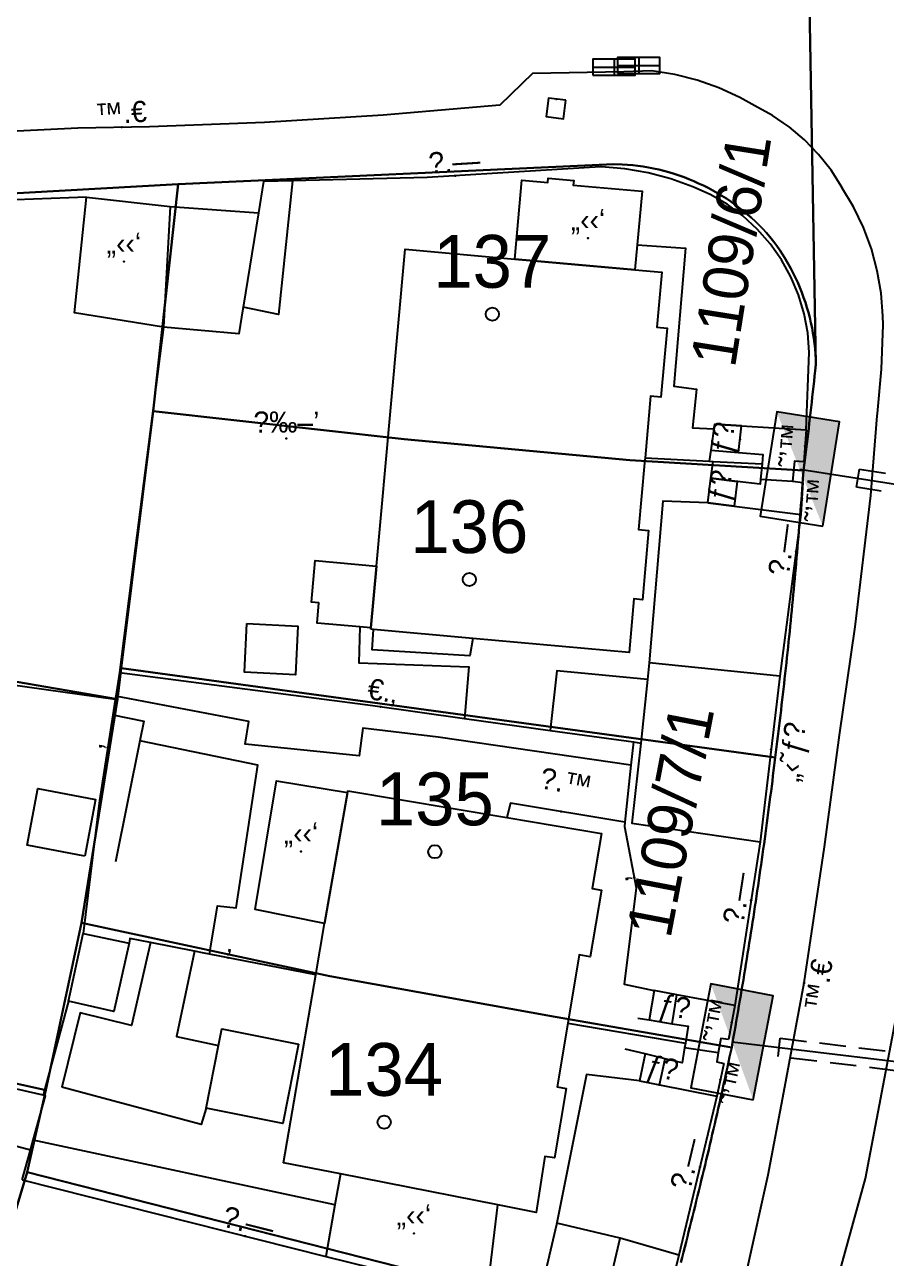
# Model space of a CAD drawing. Header units: metres. Extents: x 218299 to 220222, y 572714 to 574340.
# Drawn here: x 219022.75 to 219055.37, y 573571.79 to 573618.5 of the extents above; entities that cross this region are included whole.
import ezdxf
from ezdxf.enums import TextEntityAlignment as Align

# ---------------------------------------------------------------- set-up
doc = ezdxf.new("R2010")
doc.units = ezdxf.units.M
doc.header["$MEASUREMENT"] = 0
doc.linetypes.add('DASH15', pattern=[1.5, 1, -0.5])
for name, color, linetype in [('1602', 44, 'Continuous'), ('1603', 44, 'Continuous'), ('6151', 102, 'CABLEUNDEXIST03'), ('6261', 7, 'Continuous'), ('6701', 7, 'DASH15'), ('A_POINTS', 2, 'Continuous'), ('M2200', 253, 'Continuous'), ('M2207', 253, 'Continuous'), ('M2401', 7, 'Continuous'), ('M2404', 7, 'Continuous'), ('M2407', 253, 'Continuous'), ('M2408', 253, 'Continuous'), ('M2412', 253, 'Continuous'), ('M2420', 253, 'Continuous'), ('M2601', 253, 'Continuous'), ('M2602', 253, 'Continuous'), ('M2605', 253, 'Continuous'), ('M2612', 253, 'Continuous'), ('M2804', 253, 'Continuous'), ('M4903', 253, 'Continuous'), ('M5250', 253, 'Continuous')]:
    doc.layers.add(name, color=color, linetype=linetype)
doc.styles.add('HEBTXT', font='HEBTXT')
doc.styles.add('MAVAT_HEBTXT', font='HEBTXT')
doc.linetypes.add('CABLEUNDEXIST03', pattern='A,3.5,[222,elecad.shx,S=0.01,R=0,X=0,Y=0],1.5', length=5)

# ---------------------------------------------------------------- blocks, each defined once
blk = doc.blocks.new('6261')
blk.add_lwpolyline([(-2, -1.2), (2, -1.2), (2, 1.2), (-2, 1.2)], close=True)
at = {"color": 0}
blk.add_solid([(2, 1.2), (-2, -1.2), (2, -1.2)], dxfattribs=at)
at = {"color": 0, "style": 'HEBTXT'}
blk.add_attdef('PIL_NAME', (2.689, 2.418), '', height=1.7, dxfattribs=at)
at = {"style": 'HEBTXT'}
blk.add_attdef('CAMUT_MONIM', (2.489, 0.218), '', height=1.7, dxfattribs=at)
at = {"color": 0, "style": 'HEBTXT', "flags": 1}
for tag, p in [('TYPE', (2.585, -1.773)), ('MAP_TYPE', (2.689, -3.782))]:
    blk.add_attdef(tag, p, '', height=1.7, dxfattribs=at)
blk = doc.blocks.new('1603')
at = {"layer": 'A_POINTS'}
blk.add_circle((0, 0), 0.25, dxfattribs=at)
at = {"color": 0, "style": 'HEBTXT'}
blk.add_attdef('PARCEL_NUM', text='', height=2, dxfattribs=at).set_placement((0, 1), align=Align.CENTER)
at = {"color": 0, "style": 'HEBTXT', "flags": 1}
blk.add_attdef('LOT_NUM', text='', height=2, dxfattribs=at).set_placement((0, -2.5), align=Align.CENTER)
blk = doc.blocks.new('M2404')
blk.add_circle((0, 0), 0.025)
at = {"style": 'MAVAT_HEBTXT'}
blk.add_attdef('NAME', text='', height=0.8, dxfattribs=at).set_placement((0, 1.592), align=Align.MIDDLE)
blk = doc.blocks.new('M2407')
blk.add_circle((0, 0), 0.025)
at = {"style": 'MAVAT_HEBTXT'}
blk.add_attdef('NAME', text='', height=0.8, dxfattribs=at).set_placement((0, 1.592), align=Align.MIDDLE)
blk = doc.blocks.new('M2408')
blk.add_circle((0, 0), 0.025)
at = {"style": 'MAVAT_HEBTXT'}
blk.add_attdef('NAME', text='', height=0.8, dxfattribs=at).set_placement((0, 1.592), align=Align.MIDDLE)
blk = doc.blocks.new('M2804')
blk.add_circle((0, 0), 0.025)
at = {"style": 'MAVAT_HEBTXT'}
blk.add_attdef('NAME', text='', height=0.8, dxfattribs=at).set_placement((0, 1.592), align=Align.MIDDLE)
blk = doc.blocks.new('M2601')
blk.add_circle((0, 0), 0.025)
at = {"style": 'MAVAT_HEBTXT'}
blk.add_attdef('NAME', text='', height=0.8, dxfattribs=at).set_placement((0, 1.592), align=Align.MIDDLE)
blk = doc.blocks.new('M2602')
blk.add_circle((0, 0), 0.025)
at = {"style": 'MAVAT_HEBTXT'}
blk.add_attdef('NAME', text='', height=0.8, dxfattribs=at).set_placement((0, 1.592), align=Align.MIDDLE)
blk = doc.blocks.new('M2605')
blk.add_circle((0, 0), 0.025)
at = {"style": 'MAVAT_HEBTXT'}
blk.add_attdef('NAME', text='', height=0.8, dxfattribs=at).set_placement((0, 1.592), align=Align.MIDDLE)
blk = doc.blocks.new('M2612')
blk.add_circle((0, 0), 0.025)
at = {"style": 'MAVAT_HEBTXT'}
blk.add_attdef('NAME', text='', height=0.8, dxfattribs=at).set_placement((0, 1.592), align=Align.MIDDLE)
blk = doc.blocks.new('M2207')
blk.add_circle((0, 0), 0.025)
at = {"style": 'MAVAT_HEBTXT'}
blk.add_attdef('NAME', text='', height=0.8, dxfattribs=at).set_placement((0, 1.592), align=Align.MIDDLE)
blk = doc.blocks.new('M2412')
blk.add_circle((0, 0), 0.025)
at = {"style": 'MAVAT_HEBTXT'}
blk.add_attdef('NAME', text='', height=0.8, dxfattribs=at).set_placement((0, 1.592), align=Align.MIDDLE)
blk = doc.blocks.new('M5250')
blk.add_circle((0, 0), 0.025)
at = {"style": 'MAVAT_HEBTXT'}
blk.add_attdef('NAME', text='', height=0.8, dxfattribs=at).set_placement((0, 1.25), align=Align.MIDDLE)
blk = doc.blocks.new('M4903')
blk.add_lwpolyline([(-1.602, -0.586), (1.602, -0.586), (1.602, 0.625), (-1.602, 0.625)], close=True)
for points in [[(-1.57, 0), (1.57, 0)], [(0, 0.625), (0, -0.586)]]:
    blk.add_lwpolyline(points)
at = {"style": 'MAVAT_HEBTXT', "flags": 1}
for tag, p in [('MARK', (0, 1.875)), ('IL', (0, -6.973))]:
    blk.add_attdef(tag, text='', height=0.8, dxfattribs=at).set_placement(p, align=Align.MIDDLE)
at = {"style": 'MAVAT_HEBTXT'}
for tag, p in [('HEIGHT', (0, -1.837)), ('NAME', (0, -4.405))]:
    blk.add_attdef(tag, text='', height=0.8, dxfattribs=at).set_placement(p, align=Align.MIDDLE)
blk = doc.blocks.new('111')
at = {"layer": 'M2200'}
for points in [[(219035.853, 573595.611, 580.065), (219035.858, 573595.662, 580.065), (219036.069, 573597.999, 580.065), (219036.612, 573604.001, 580.065), (219037.154, 573610.002, 580.065), (219041.303, 573609.627, 580.065), (219045.858, 573609.215, 580.065), (219046.872, 573609.124, 580.065), (219046.684, 573607.042, 580.065), (219047.075, 573607.007, 580.065), (219046.84, 573604.402, 580.065), (219046.452, 573604.437, 580.065), (219046.24, 573602.094, 580.065), (219046.224, 573601.911, 580.065), (219045.995, 573599.386, 580.065), (219046.375, 573599.351, 580.065), (219046.138, 573596.727, 580.065), (219045.82, 573596.756, 580.065), (219045.637, 573594.727, 580.065), (219039.722, 573595.262, 580.065), (219035.961, 573595.602, 580.065), (219035.853, 573595.611, 580.065)], [(219032.556, 573575.413, 579.585), (219033.772, 573582.522, 579.585), (219034.105, 573584.466, 579.585), (219034.114, 573584.524, 579.585), (219034.973, 573589.404, 579.705), (219034.976, 573589.424, 579.705), (219034.987, 573589.49, 579.705), (219041, 573588.482, 579.705), (219044.586, 573587.882, 579.705), (219044.235, 573585.789, 579.705), (219044.585, 573585.73, 579.705), (219044.163, 573583.21, 579.705), (219043.747, 573583.28, 579.705), (219043.314, 573580.697, 579.705), (219042.909, 573578.281, 579.705), (219043.25, 573578.224, 579.705), (219042.811, 573575.601, 579.585), (219042.444, 573575.643, 579.585), (219042.117, 573573.533, 579.705), (219040.665, 573573.819, 579.686), (219034.706, 573574.99, 579.612)]]:
    blk.add_polyline3d(points, close=True, dxfattribs=at)
at = {"layer": 'M2207'}
for points in [[(219045.858, 573609.215, 579.705), (219041.303, 573609.627, 579.705), (219041.573, 573612.616, 579.465), (219042.561, 573612.527, 579.465), (219042.576, 573612.69, 579.465), (219043.537, 573612.603, 579.465), (219043.52, 573612.425, 579.465), (219046.127, 573612.19, 579.465), (219045.944, 573610.166, 579.628)], [(219028.259, 573611.613, 579.225), (219028.259, 573611.613, 579.225), (219028.005, 573607.046, 579.465), (219028.005, 573607.046, 579.465), (219028.005, 573607.046, 579.465), (219024.639, 573607.593, 579.465), (219025.096, 573611.963, 579.225), (219025.096, 573611.963, 579.225)], [(219036.069, 573597.999, 579.345), (219035.858, 573595.662, 579.345), (219035.436, 573595.7, 579.37), (219033.825, 573595.845, 579.465), (219033.894, 573596.607, 579.465), (219033.611, 573596.633, 579.465), (219033.754, 573598.208, 579.465)], [(219031.164, 573595.829, 579.465), (219033.096, 573595.73, 579.225), (219033.001, 573593.886, 579.225), (219031.07, 573593.985, 579.465), (219031.164, 573595.829, 579.465)], [(219034.976, 573589.424, 579.563), (219034.105, 573584.466, 579.563), (219031.473, 573584.994, 579.383), (219032.282, 573589.876, 579.383)], [(219025.024, 573587.019, 579.465), (219022.84, 573587.433, 579.465), (219023.247, 573589.58, 579.105), (219025.431, 573589.166, 579.105), (219025.024, 573587.019, 579.465)], [(219026.709, 573583.728, 579.465), (219026.709, 573583.728, 579.465), (219026.122, 573581.144, 579.465), (219024.404, 573581.533, 579.465), (219024.404, 573581.533, 579.465), (219024.967, 573584.088, 579.465), (219024.967, 573584.088, 579.465), (219026.709, 573583.728, 579.465)], [(219033.117, 573579.902, 579.465), (219032.52, 573576.902, 579.465), (219029.62, 573577.479, 579.465), (219029.62, 573577.479, 579.465), (219030.091, 573579.846, 579.465), (219030.217, 573580.48, 579.465), (219033.117, 573579.902, 579.465)], [(219040.665, 573573.819, 579.585), (219034.706, 573574.99, 579.585), (219034.499, 573573.814, 579.359), (219034.155, 573571.863, 578.985), (219034.155, 573571.863, 578.985), (219040.253, 573570.358, 578.985), (219040.253, 573570.358, 578.985)], [(219045.3, 573572.558, 577.905), (219045.3, 573572.558, 577.905), (219042.895, 573573.12, 577.905), (219042.884, 573573.073, 577.902), (219042.43, 573571.128, 577.785), (219042.43, 573571.128, 577.785), (219044.834, 573570.566, 577.785), (219045.3, 573572.558, 577.905)]]:
    blk.add_polyline3d(points, close=True, dxfattribs=at)
at = {"layer": 'M2401'}
blk.add_polyline3d([(219050.111, 573571.373, 575.494), (219050.904, 573574.951, 575.734), (219051.496, 573578.086, 575.854), (219052.262, 573582.218, 575.974), (219053.037, 573587.373, 575.974), (219053.604, 573591.595, 575.974), (219054.196, 573595.696, 576.214), (219054.787, 573600.668, 576.334), (219055.03, 573603.693, 576.334), (219055.04, 573603.782, 576.334), (219055.186, 573605.455, 576.334), (219055.253, 573607.132, 576.334), (219055.248, 573607.47, 576.334), (219055.181, 573608.33, 576.334), (219055.034, 573609.18, 576.334), (219054.809, 573610.013, 576.334), (219054.509, 573610.821, 576.334), (219054.134, 573611.598, 576.334), (219053.689, 573612.337, 576.334), (219053.686, 573612.342, 576.334), (219053.28, 573612.989, 576.321), (219052.81, 573613.59, 576.322), (219052.28, 573614.14, 576.335), (219051.696, 573614.632, 576.362), (219051.473, 573614.784, 576.376), (219051.065, 573615.06, 576.402), (219050.394, 573615.421, 576.454), (219049.823, 573615.743, 576.484), (219049.03, 573616.11, 576.53), (219048.207, 573616.403, 576.58), (219047.361, 573616.619, 576.635), (219046.5, 573616.757, 576.694), (219045.437, 573616.712, 576.694), (219041.972, 573616.648, 576.694), (219040.742, 573615.457, 576.694), (219036.324, 573615.073, 576.814), (219031.83, 573614.796, 576.814), (219027.481, 573614.635, 576.934), (219024.768, 573614.585, 577.054), (219020.41, 573614.366, 577.054)], dxfattribs=at)
at = {"layer": 'M2404'}
blk.add_polyline3d([(219050.111, 573571.373, 575.494), (219050.904, 573574.951, 575.734), (219051.496, 573578.086, 575.854), (219052.262, 573582.218, 575.974), (219053.037, 573587.373, 575.974), (219053.604, 573591.595, 575.974), (219054.196, 573595.696, 576.214), (219054.787, 573600.668, 576.334), (219055.03, 573603.693, 576.334), (219055.04, 573603.782, 576.334), (219055.186, 573605.455, 576.334), (219055.253, 573607.132, 576.334), (219055.248, 573607.47, 576.334), (219055.181, 573608.33, 576.334), (219055.034, 573609.18, 576.334), (219054.809, 573610.013, 576.334), (219054.509, 573610.821, 576.334), (219054.134, 573611.598, 576.334), (219053.689, 573612.337, 576.334), (219053.686, 573612.342, 576.334), (219053.28, 573612.989, 576.321), (219052.81, 573613.59, 576.322), (219052.28, 573614.14, 576.335), (219051.696, 573614.632, 576.362), (219051.473, 573614.784, 576.376), (219051.065, 573615.06, 576.402), (219050.394, 573615.421, 576.454), (219049.823, 573615.743, 576.484), (219049.03, 573616.11, 576.53), (219048.207, 573616.403, 576.58), (219047.361, 573616.619, 576.635), (219046.5, 573616.757, 576.694), (219045.437, 573616.712, 576.694), (219041.972, 573616.648, 576.694), (219040.742, 573615.457, 576.694), (219036.324, 573615.073, 576.814), (219031.83, 573614.796, 576.814), (219027.481, 573614.635, 576.934), (219024.768, 573614.585, 577.054), (219020.41, 573614.366, 577.054)], dxfattribs=at)
at = {"layer": 'M2407'}
for points in [[(219045.944, 573610.166, 577.385), (219047.767, 573610.036, 577.362), (219047.33, 573604.812, 577.362), (219048.19, 573604.7, 577.362), (219048.042, 573603.237, 577.362), (219048.845, 573603.2, 577.362)], [(219048.735, 573602.389, 577.475), (219048.664, 573601.97, 577.475)], [(219048.728, 573601.329, 577.295), (219048.814, 573601.962, 577.25)], [(219048.617, 573600.399, 577.2), (219046.909, 573600.457, 577.335), (219046.395, 573594.335, 577.2)], [(219035.436, 573595.7, 577.425), (219035.401, 573594.343, 577.425), (219039.571, 573594.181, 577.47), (219039.404, 573592.234, 577.47)], [(219039.722, 573595.262, 577.47), (219039.607, 573594.602, 577.47), (219035.907, 573594.837, 577.425), (219035.961, 573595.602, 577.425)], [(219046.331, 573593.706, 577.2), (219042.904, 573594.033, 577.47), (219042.643, 573591.782, 577.47)], [(219045.705, 573590.462, 576.953), (219038.404, 573591.519, 577.133), (219035.549, 573591.868, 577.133), (219035.415, 573590.817, 577.133), (219031.1, 573591.259, 577.313), (219031.239, 573592.115, 577.313), (219026.197, 573593.079, 577.493)], [(219029.75, 573583.31, 577.313), (219030.047, 573585.137, 577.313), (219030.755, 573585.058, 577.313), (219031.576, 573590.462, 577.313), (219027.107, 573591.386, 577.313)], [(219045.478, 573588.308, 577.043), (219041.145, 573589.023, 577.043), (219041, 573588.482, 577.043)], [(219027.511, 573583.749, 577.493), (219026.8, 573580.606, 577.493), (219024.846, 573581.088, 577.493), (219024.157, 573578.273, 577.403)], [(219029.184, 573583.421, 577.403), (219028.503, 573580.186, 577.403), (219030.091, 573579.846, 577.313)], [(219022.973, 573575.886, 576.833), (219019.088, 573576.92, 576.833), (219013.982, 573578.269, 576.923), (219014.284, 573579.301, 576.923), (219013.019, 573579.669, 576.923)], [(219046.029, 573578.518, 576.84), (219044.027, 573578.748, 576.84), (219042.884, 573573.073, 576.84)], [(219029.62, 573577.479, 577.313), (219029.438, 573576.858, 577.313), (219024.157, 573578.273, 577.392)], [(219034.499, 573573.814, 577.223), (219023.078, 573576.263, 577.403)]]:
    blk.add_polyline3d(points, dxfattribs=at)
at = {"layer": 'M2408'}
for points in [[(219028.259, 573611.613, 576.96), (219031.603, 573611.378, 576.87)], [(219051.34, 573593.835, 575.993), (219050.598, 573587.56, 575.993)], [(219047.522, 573571.918, 575.633), (219046.047, 573565.83, 575.273)]]:
    blk.add_polyline3d(points, dxfattribs=at)
at = {"layer": 'M2412'}
for points in [[(219048.87, 573603.38, 577.222), (219048.735, 573602.389, 577.222), (219049.784, 573602.304, 576.502), (219049.894, 573603.315, 576.502)], [(219048.617, 573600.399, 577.2), (219048.728, 573601.329, 577.2), (219048.728, 573601.329, 577.2), (219049.726, 573601.206, 576.48), (219049.619, 573600.272, 576.48)], [(219046.586, 573581.936, 576.84), (219046.398, 573580.819, 576.84), (219047.265, 573580.677, 576.12), (219047.449, 573581.775, 576.12)], [(219046.239, 573579.531, 576.75), (219046.029, 573578.518, 576.75), (219046.784, 573578.366, 576.03), (219046.997, 573579.35, 576.03)]]:
    blk.add_polyline3d(points, close=True, dxfattribs=at)
at = {"layer": 'M2420', "linetype": 'Continuous', "lineweight": -3}
blk.add_lwpolyline([(218778.789, 573430.643), (218823.5, 573420), (218850.7, 573416.62), (218872.91, 573416.69), (218902.91, 573421.31), (218924.8, 573428), (218952.3, 573439.38), (218956.3, 573441.88), (218980.91, 573457.81), (218995.09, 573470.88), (219024.2, 573502.19), (219042.09, 573537.19), (219043.91, 573540.62), (219049.7, 573557.12), (219054.59, 573574.81), (219057.41, 573589.69), (219057.5, 573620.62), (219058, 573628.19), (219058.7, 573640.38), (219046.5, 573689.62), (219028.09, 573726.31)], dxfattribs=at)
at = {"layer": 'M2601'}
for points in [[(219032.896, 573612.585, 578.968), (219032.362, 573607.527, 578.788), (219031.026, 573607.81, 578.788)], [(219028.005, 573607.046, 579.233), (219027.501, 573603.101, 579.179)], [(219027.501, 573603.101, 579.179), (219026.872, 573598.175, 579.111)], [(219048.735, 573602.389, 577.589), (219048.735, 573602.389, 577.589), (219049.784, 573602.304, 577.504), (219050.705, 573602.228, 577.43), (219050.67, 573601.867, 577.43), (219050.614, 573601.296, 577.43), (219050.595, 573601.098, 577.43), (219049.726, 573601.206, 577.59), (219048.728, 573601.329, 577.775)], [(219046.24, 573602.094, 578.87), (219048.664, 573601.97, 578.574), (219048.814, 573601.962, 578.556), (219050.67, 573601.867, 578.33)], [(219026.872, 573598.175, 579.111), (219026.335, 573593.971, 579.053), (219026.335, 573593.971, 579.053), (219026.197, 573593.079, 579.02), (219026.178, 573592.955, 579.016), (219026.088, 573592.373, 578.994), (219025.585, 573589.128, 578.873), (219024.967, 573584.088, 578.873)], [(219026.178, 573592.955, 578.333), (219019.496, 573593.88, 578.333), (219017.219, 573594.259, 578.333), (219016.326, 573594.408, 578.333)], [(219045.798, 573591.342, 578.69), (219045.705, 573590.462, 578.69), (219045.478, 573588.308, 578.69), (219045.461, 573588.145, 578.69), (219045.898, 573585.824, 578.15), (219045.445, 573582.167, 578.15), (219046.573, 573581.939, 578.15)], [(219033.772, 573582.522, 579.023), (219029.75, 573583.31, 579.023), (219029.547, 573583.35, 579.023), (219029.184, 573583.421, 579.023), (219027.511, 573583.749, 579.023), (219026.735, 573583.901, 579.023), (219026.709, 573583.728, 579.023)], [(219024.404, 573581.533, 578.663), (219023.554, 573578.354, 578.663), (219023.45, 573577.966, 578.663)], [(219045.96, 573580.89, 577.43), (219046.398, 573580.819, 577.347), (219047.265, 573580.677, 577.184), (219047.871, 573580.579, 577.07), (219047.767, 573579.942, 577.07), (219047.738, 573579.76, 577.07), (219047.646, 573579.194, 577.07), (219046.997, 573579.35, 577.232), (219046.239, 573579.531, 577.421), (219045.483, 573579.713, 577.61)], [(219043.314, 573580.697, 578.15), (219047.767, 573579.942, 577.43)]]:
    blk.add_polyline3d(points, dxfattribs=at)
at = {"layer": 'M2602'}
for points in [[(219052.25, 573601.947, 577.88), (219051.894, 573601.969, 577.88), (219051.829, 573601.336, 577.88), (219051.816, 573601.213, 577.88), (219051.816, 573601.213, 577.88), (219052.218, 573601.162, 577.88)], [(219050.614, 573601.296, 577.43), (219051.816, 573601.213, 577.43)], [(219026.335, 573593.971, 578.333), (219035.933, 573592.718, 578.333), (219039.404, 573592.234, 578.149), (219042.643, 573591.782, 577.976), (219045.798, 573591.342, 577.809), (219046.086, 573591.302, 577.793), (219046.086, 573591.302, 577.793), (219046.086, 573591.302, 577.793)], [(219026.088, 573592.373, 577.763), (219027.256, 573592.134, 577.763), (219027.107, 573591.386, 577.75), (219026.194, 573586.807, 577.673)], [(219049.395, 573580.082, 577.43), (219049.109, 573580.121, 577.43), (219049.013, 573579.579, 577.43), (219048.952, 573579.229, 577.43), (219049.222, 573579.173, 577.43)], [(219049.013, 573579.579, 577.16), (219047.738, 573579.76, 577.16)]]:
    blk.add_polyline3d(points, dxfattribs=at)
at = {"layer": 'M2605'}
for points in [[(219048.87, 573603.38, 577.222), (219049.894, 573603.315, 577.178), (219052.336, 573603.159, 577.073), (219052.336, 573603.159, 577.073), (219052.456, 573606.091, 577.073), (219052.4, 573606.829, 577.115), (219052.265, 573607.557, 577.152), (219052.053, 573608.267, 577.185), (219051.765, 573608.949, 577.213), (219051.405, 573609.597, 577.236), (219050.978, 573610.203, 577.254), (219050.488, 573610.759, 577.265), (219049.941, 573611.259, 577.271), (219049.343, 573611.698, 577.271), (219048.702, 573612.07, 577.265), (219048.054, 573612.36, 577.253), (219047.216, 573612.665, 577.253), (219046.355, 573612.893, 577.253), (219045.477, 573613.044, 577.253), (219044.588, 573613.115, 577.253), (219044.548, 573613.116, 577.253), (219037.987, 573612.711, 577.433), (219032.896, 573612.585, 577.581), (219031.793, 573612.557, 577.613), (219031.603, 573611.378, 577.613), (219031.026, 573607.81, 577.613), (219031.015, 573607.747, 577.613), (219030.861, 573606.792, 577.613), (219028.005, 573607.046, 577.613)], [(219025.096, 573611.963, 577.613), (219022.418, 573611.869, 577.613), (219017.774, 573611.696, 577.613), (219011.048, 573611.395, 577.613), (219010.223, 573611.395, 577.659), (219009.4, 573611.315, 577.701), (219008.59, 573611.157, 577.737), (219007.797, 573610.921, 577.767), (219007.032, 573610.61, 577.791), (219006.299, 573610.226, 577.809), (219005.607, 573609.774, 577.821), (219004.962, 573609.257, 577.826), (219004.369, 573608.68, 577.825), (219003.834, 573608.049, 577.818), (219003.363, 573607.369, 577.804), (219003.133, 573606.978, 577.793), (219002.433, 573605.144, 577.793), (219001.701, 573598.562, 577.973)], [(219048.617, 573600.399, 577.2), (219048.617, 573600.399, 577.2), (219049.619, 573600.272, 577.2), (219052.137, 573599.954, 577.2), (219052.137, 573599.954, 577.2), (219051.34, 573593.835, 577.2), (219051.34, 573593.835, 577.2), (219046.395, 573594.335, 577.2), (219046.331, 573593.706, 577.2), (219046.086, 573591.302, 577.2)], [(219046.086, 573591.302, 577.02), (219045.738, 573588.271, 577.02), (219050.598, 573587.56, 576.84), (219050.598, 573587.56, 576.84), (219049.637, 573581.365, 576.84), (219049.637, 573581.365, 576.84), (219047.449, 573581.775, 576.84), (219046.586, 573581.936, 576.84), (219046.573, 573581.939, 576.84), (219046.573, 573581.939, 576.84)], [(219022.661, 573574.761, 577.433), (219022.973, 573575.886, 577.433), (219023.078, 573576.263, 577.433), (219023.545, 573577.944, 577.433), (219023.45, 573577.966, 577.435), (219012.361, 573580.493, 577.613), (219010.966, 573580.906, 577.613), (219009.211, 573581.426, 577.613), (219004.563, 573582.802, 577.613), (219004.335, 573582.87, 577.613), (219005.155, 573585.555, 577.613)], [(219046.029, 573578.518, 576.84), (219046.784, 573578.366, 576.84), (219048.958, 573577.929, 576.84), (219048.958, 573577.929, 576.84), (219047.522, 573571.918, 576.84), (219047.522, 573571.918, 576.84), (219045.3, 573572.558, 576.84)], [(219022.661, 573574.761, 577.433), (219022.661, 573574.761, 577.433), (219034.155, 573571.863, 577.073)]]:
    blk.add_polyline3d(points, dxfattribs=at)
at = {"layer": 'M2612'}
for points in [[(219052.336, 573603.159, 577.88), (219052.25, 573601.947, 577.88)], [(219052.218, 573601.162, 577.88), (219052.137, 573599.954, 577.88)], [(219049.637, 573581.365, 577.43), (219049.395, 573580.082, 577.43)], [(219049.222, 573579.173, 577.43), (219048.958, 573577.929, 577.43)]]:
    blk.add_polyline3d(points, dxfattribs=at)
at = {"layer": 'M5250'}
blk.add_polyline3d([(219043.239, 573615.639, 576.584), (219042.579, 573615.723, 576.584), (219042.49, 573615.024, 576.584), (219043.15, 573614.94, 576.584), (219043.239, 573615.639, 576.584)], dxfattribs=at)
at = {"layer": 'M2207'}
ref = blk.add_blockref('M2207', (219044.08, 573610.417), dxfattribs=dict(at, xscale=0.5, yscale=0.5, zscale=0.5))
ref.add_attrib('NAME', '„‹‹‘', dxfattribs={"layer": '0', "height": 0.8, "style": 'MAVAT_HEBTXT'}).set_placement((219044.08, 573611.042), align=Align.MIDDLE)
ref = blk.add_blockref('M2207', (219026.508, 573609.528), dxfattribs=dict(at, xscale=0.5, yscale=0.5, zscale=0.5))
ref.add_attrib('NAME', '„‹‹‘', dxfattribs={"layer": '0', "height": 0.8, "style": 'MAVAT_HEBTXT'}).set_placement((219026.508, 573610.153), align=Align.MIDDLE)
ref = blk.add_blockref('M2207', (219033.214, 573587.197), dxfattribs=dict(at, xscale=0.5, yscale=0.5, zscale=0.5))
ref.add_attrib('NAME', '„‹‹‘', dxfattribs={"layer": '0', "height": 0.8, "style": 'MAVAT_HEBTXT'}).set_placement((219033.214, 573587.822), align=Align.MIDDLE)
ref = blk.add_blockref('M2207', (219037.488, 573572.739), dxfattribs=dict(at, xscale=0.5, yscale=0.5, zscale=0.5))
ref.add_attrib('NAME', '„‹‹‘', dxfattribs={"layer": '0', "height": 0.8, "style": 'MAVAT_HEBTXT'}).set_placement((219037.488, 573573.364), align=Align.MIDDLE)
at = {"layer": 'M2404'}
ref = blk.add_blockref('M2404', (219026.425, 573614.615), dxfattribs=dict(at, xscale=0.5, yscale=0.5, zscale=0.5))
ref.add_attrib('NAME', '™.€', dxfattribs={"layer": '0', "height": 0.8, "rotation": 3.7399, "style": 'MAVAT_HEBTXT'}).set_placement((219026.389, 573615.164), align=Align.MIDDLE)
ref = blk.add_blockref('M2404', (219052.262, 573582.218), dxfattribs=dict(at, xscale=0.5, yscale=0.5, zscale=0.5))
ref.add_attrib('NAME', '™.€', dxfattribs={"layer": '0', "height": 0.8, "rotation": 81.446, "style": 'MAVAT_HEBTXT'}).set_placement((219052.806, 573582.136), align=Align.MIDDLE)
at = {"layer": 'M2407'}
ref = blk.add_blockref('M2407', (219043.061, 573588.707), dxfattribs=dict(at, xscale=0.5, yscale=0.5, zscale=0.5))
ref.add_attrib('NAME', '\x8e.™', dxfattribs={"layer": '0', "height": 0.8, "rotation": 349.6874, "style": 'MAVAT_HEBTXT'}).set_placement((219043.256, 573589.824), align=Align.MIDDLE)
at = {"layer": 'M2408'}
ref = blk.add_blockref('M2408', (219051.012, 573591.062), dxfattribs=dict(at, xscale=0.5, yscale=0.5, zscale=0.5))
ref.add_attrib('NAME', '„‹˜ƒ\x8e', dxfattribs={"layer": '0', "height": 0.8, "rotation": 83.2605, "style": 'MAVAT_HEBTXT'}).set_placement((219051.906, 573590.956), align=Align.MIDDLE)
at = {"layer": 'M2412'}
ref = blk.add_blockref('M2412', (219049.837, 573602.79), dxfattribs=dict(at, xscale=0.5, yscale=0.5, zscale=0.5))
ref.add_attrib('NAME', 'ƒ\x8e', dxfattribs={"layer": '0', "height": 0.8, "rotation": 83.8076, "style": 'MAVAT_HEBTXT'}).set_placement((219049.29, 573602.85), align=Align.MIDDLE)
ref = blk.add_blockref('M2412', (219049.726, 573601.203), dxfattribs=dict(at, xscale=0.5, yscale=0.5, zscale=0.5))
ref.add_attrib('NAME', 'ƒ\x8e', dxfattribs={"layer": '0', "height": 0.8, "rotation": 83.4434, "style": 'MAVAT_HEBTXT'}).set_placement((219049.18, 573601.036), align=Align.MIDDLE)
ref = blk.add_blockref('M2412', (219047.257, 573580.679), dxfattribs=dict(at, xscale=0.5, yscale=0.5, zscale=0.5))
ref.add_attrib('NAME', 'ƒ\x8e', dxfattribs={"layer": '0', "height": 0.8, "rotation": 350.7353, "style": 'MAVAT_HEBTXT'}).set_placement((219047.346, 573581.222), align=Align.MIDDLE)
ref = blk.add_blockref('M2412', (219046.776, 573578.367), dxfattribs=dict(at, xscale=0.5, yscale=0.5, zscale=0.5))
ref.add_attrib('NAME', 'ƒ\x8e', dxfattribs={"layer": '0', "height": 0.8, "rotation": 348.634, "style": 'MAVAT_HEBTXT'}).set_placement((219046.885, 573578.907), align=Align.MIDDLE)
at = {"layer": 'M2601'}
ref = blk.add_blockref('M2601', (219025.896, 573591.135), dxfattribs=dict(at, xscale=0.5, yscale=0.5, zscale=0.5))
ref.add_attrib('NAME', '‚', dxfattribs={"layer": '0', "height": 0.8, "rotation": 81.2042, "style": 'MAVAT_HEBTXT'}).set_placement((219025.353, 573591.22), align=Align.MIDDLE)
ref = blk.add_blockref('M2601', (219045.825, 573586.208), dxfattribs=dict(at, xscale=0.5, yscale=0.5, zscale=0.5))
ref.add_attrib('NAME', '‚', dxfattribs={"layer": '0', "height": 0.8, "rotation": 100.653, "style": 'MAVAT_HEBTXT'}).set_placement((219045.285, 573586.106), align=Align.MIDDLE)
ref = blk.add_blockref('M2601', (219030.451, 573583.173), dxfattribs=dict(at, xscale=0.5, yscale=0.5, zscale=0.5))
ref.add_attrib('NAME', '‚', dxfattribs={"layer": '0', "height": 0.8, "rotation": 348.9138, "style": 'MAVAT_HEBTXT'}).set_placement((219030.556, 573583.713), align=Align.MIDDLE)
at = {"layer": 'M2602'}
ref = blk.add_blockref('M2602', (219036.222, 573592.677), dxfattribs=dict(at, xscale=0.5, yscale=0.5, zscale=0.5))
ref.add_attrib('NAME', '€.‚', dxfattribs={"layer": '0', "height": 0.8, "rotation": 352.0613, "style": 'MAVAT_HEBTXT'}).set_placement((219036.298, 573593.222), align=Align.MIDDLE)
at = {"layer": 'M2605'}
ref = blk.add_blockref('M2605', (219039.054, 573612.776), dxfattribs=dict(at, xscale=0.5, yscale=0.5, zscale=0.5))
ref.add_attrib('NAME', '\x9a.—', dxfattribs={"layer": '0', "height": 0.8, "rotation": 3.5356, "style": 'MAVAT_HEBTXT'}).set_placement((219039.02, 573613.325), align=Align.MIDDLE)
ref = blk.add_blockref('M2605', (219051.955, 573598.557), dxfattribs=dict(at, xscale=0.5, yscale=0.5, zscale=0.5))
ref.add_attrib('NAME', '\x9a.—', dxfattribs={"layer": '0', "height": 0.8, "rotation": 82.5799, "style": 'MAVAT_HEBTXT'}).set_placement((219051.409, 573598.628), align=Align.MIDDLE)
ref = blk.add_blockref('M2605', (219050.255, 573585.351), dxfattribs=dict(at, xscale=0.5, yscale=0.5, zscale=0.5))
ref.add_attrib('NAME', '\x9a.—', dxfattribs={"layer": '0', "height": 0.8, "rotation": 81.1767, "style": 'MAVAT_HEBTXT'}).set_placement((219049.712, 573585.435), align=Align.MIDDLE)
ref = blk.add_blockref('M2605', (219048.318, 573575.252), dxfattribs=dict(at, xscale=0.5, yscale=0.5, zscale=0.5))
ref.add_attrib('NAME', '\x9a.—', dxfattribs={"layer": '0', "height": 0.8, "rotation": 76.5653, "style": 'MAVAT_HEBTXT'}).set_placement((219047.783, 573575.379), align=Align.MIDDLE)
ref = blk.add_blockref('M2605', (219031.097, 573572.634), dxfattribs=dict(at, xscale=0.5, yscale=0.5, zscale=0.5))
ref.add_attrib('NAME', '\x9a.—', dxfattribs={"layer": '0', "height": 0.8, "rotation": 345.8508, "style": 'MAVAT_HEBTXT'}).set_placement((219031.232, 573573.168), align=Align.MIDDLE)
at = {"layer": 'M2612'}
ref = blk.add_blockref('M2612', (219052.293, 573602.553), dxfattribs=dict(at, xscale=0.5, yscale=0.5, zscale=0.5))
ref.add_attrib('NAME', '˜’™', dxfattribs={"layer": '0', "height": 0.8, "rotation": 85.9319, "style": 'MAVAT_HEBTXT'}).set_placement((219051.744, 573602.592), align=Align.MIDDLE)
ref = blk.add_blockref('M2612', (219052.177, 573600.558), dxfattribs=dict(at, xscale=0.5, yscale=0.5, zscale=0.5))
ref.add_attrib('NAME', '˜’™', dxfattribs={"layer": '0', "height": 0.8, "rotation": 86.1501, "style": 'MAVAT_HEBTXT'}).set_placement((219052.726, 573600.521), align=Align.MIDDLE)
ref = blk.add_blockref('M2612', (219049.516, 573580.723), dxfattribs=dict(at, xscale=0.5, yscale=0.5, zscale=0.5))
ref.add_attrib('NAME', '˜’™', dxfattribs={"layer": '0', "height": 0.8, "rotation": 79.3275, "style": 'MAVAT_HEBTXT'}).set_placement((219048.975, 573580.825), align=Align.MIDDLE)
ref = blk.add_blockref('M2612', (219049.09, 573578.551), dxfattribs=dict(at, xscale=0.5, yscale=0.5, zscale=0.5))
ref.add_attrib('NAME', '˜’™', dxfattribs={"layer": '0', "height": 0.8, "rotation": 78.0042, "style": 'MAVAT_HEBTXT'}).set_placement((219049.628, 573578.437), align=Align.MIDDLE)
at = {"layer": 'M2804'}
ref = blk.add_blockref('M2804', (219032.66, 573602.832, 582.884), dxfattribs=dict(at, xscale=0.5, yscale=0.5, zscale=0.5))
ref.add_attrib('NAME', '\x8d‰–’', dxfattribs={"layer": '0', "height": 0.8, "style": 'MAVAT_HEBTXT'}).set_placement((219032.66, 573603.457, 582.884), align=Align.MIDDLE)
at = {"layer": 'M4903', "xscale": 0.5, "yscale": 0.5, "zscale": 0.5}
for p in [(219045.066, 573616.886, 576.494), (219046.002, 573616.95, 576.494)]:
    blk.add_blockref('M4903', p, dxfattribs=at)
at = {"layer": 'M5250', "xscale": 0.5, "yscale": 0.5, "zscale": 0.5, "rotation": 2.494279718091488}
blk.add_blockref('M5250', (219042.878, 573615.685, 576.584), dxfattribs=at)

msp = doc.modelspace()

# ---------------------------------------------------------------- linework, layer by layer
at = {"layer": '1602'}
for points in [[(219052.219, 573633.597), (219052.707, 573605.628), (219052.7011, 573605.8279), (219052.6902, 573606.0276), (219052.6743, 573606.227), (219052.6534, 573606.4259), (219052.6275, 573606.6242), (219052.5967, 573606.8218), (219052.561, 573607.0186), (219052.5204, 573607.2144), (219052.4748, 573607.4091), (219052.4245, 573607.6027), (219052.3693, 573607.7949), (219052.3093, 573607.9857), (219052.2446, 573608.1749), (219052.1751, 573608.3625), (219052.101, 573608.5482), (219052.0223, 573608.7321), (219051.939, 573608.9139), (219051.8511, 573609.0936), (219051.7589, 573609.271), (219051.6622, 573609.4461), (219051.5611, 573609.6187), (219051.4558, 573609.7887), (219051.3463, 573609.956), (219051.2326, 573610.1206), (219051.1148, 573610.2822), (219050.97, 573610.47), (219050.8369, 573610.6193), (219050.7001, 573610.7652), (219050.5597, 573610.9076), (219050.4158, 573611.0465), (219050.2685, 573611.1817), (219050.1178, 573611.3133), (219049.9639, 573611.441), (219049.8068, 573611.5648), (219049.6467, 573611.6846), (219049.4837, 573611.8005), (219049.3178, 573611.9122), (219049.1492, 573612.0197), (219048.9779, 573612.123), (219048.8041, 573612.2219), (219048.6279, 573612.3165), (219048.4494, 573612.4067), (219048.2687, 573612.4923), (219048.0858, 573612.5734), (219047.9011, 573612.65), (219047.7144, 573612.7218), (219047.5261, 573612.789), (219047.3361, 573612.8515), (219047.1446, 573612.9092), (219046.9517, 573612.9621), (219046.7576, 573613.0101), (219046.5623, 573613.0533), (219046.366, 573613.0916), (219046.1688, 573613.1249), (219045.9708, 573613.1534), (219045.7722, 573613.1768), (219045.5731, 573613.1953), (219045.3736, 573613.2089), (219045.06, 573613.22), (219028.56, 573612.46), (219009.63, 573611.4)], [(219047.5923, 573571.6352), (219047.6424, 573571.8288), (219047.6923, 573572.0225), (219047.742, 573572.2162), (219047.7915, 573572.41), (219047.8408, 573572.6038), (219047.89, 573572.7977), (219047.9389, 573572.9916), (219047.9876, 573573.1856), (219048.0361, 573573.3796), (219048.0845, 573573.5737), (219048.1326, 573573.7678), (219048.1805, 573573.962), (219048.2283, 573574.1562), (219048.2758, 573574.3505), (219048.3231, 573574.5448), (219048.3703, 573574.7392), (219048.4172, 573574.9336), (219048.464, 573575.128), (219048.5105, 573575.3225), (219048.5569, 573575.5171), (219048.603, 573575.7117), (219048.649, 573575.9063), (219048.6947, 573576.101), (219048.7403, 573576.2958), (219048.7856, 573576.4906), (219048.8308, 573576.6854), (219048.8757, 573576.8803), (219048.9205, 573577.0752), (219048.9651, 573577.2702), (219049.0094, 573577.4652), (219049.0536, 573577.6603), (219049.0975, 573577.8554), (219049.1413, 573578.0505), (219049.1849, 573578.2457), (219049.2282, 573578.441), (219049.2714, 573578.6363), (219049.3144, 573578.8316), (219049.3571, 573579.027), (219049.3997, 573579.2224), (219049.4421, 573579.4179), (219049.52, 573579.78), (219049.5552, 573579.9769), (219049.5902, 573580.1738), (219049.625, 573580.3707), (219049.6596, 573580.5677), (219049.694, 573580.7647), (219049.7282, 573580.9618), (219049.7623, 573581.1589), (219049.7961, 573581.356), (219049.8297, 573581.5532), (219049.8631, 573581.7503), (219049.8963, 573581.9476), (219049.9293, 573582.1448), (219049.9621, 573582.3421), (219049.9947, 573582.5395), (219050.027, 573582.7368), (219050.0592, 573582.9342), (219050.0912, 573583.1316), (219050.123, 573583.3291), (219050.1546, 573583.5266), (219050.186, 573583.7241), (219050.2172, 573583.9216), (219050.2482, 573584.1192), (219050.279, 573584.3169), (219050.3095, 573584.5145), (219050.3399, 573584.7122), (219050.3701, 573584.9099), (219050.4001, 573585.1076), (219050.4298, 573585.3054), (219050.4594, 573585.5032), (219050.4888, 573585.701), (219050.5179, 573585.8989), (219050.5469, 573586.0968), (219050.5757, 573586.2947), (219050.6042, 573586.4927), (219050.6326, 573586.6906), (219050.6608, 573586.8886), (219050.6887, 573587.0867), (219050.7165, 573587.2847), (219050.744, 573587.4828), (219050.7714, 573587.681), (219050.7985, 573587.8791), (219050.8255, 573588.0773), (219050.8522, 573588.2755), (219050.8787, 573588.4737), (219050.9051, 573588.672), (219050.9312, 573588.8703), (219050.9572, 573589.0686), (219050.9829, 573589.2669), (219051.0084, 573589.4653), (219051.0337, 573589.6637), (219051.0589, 573589.8621), (219051.0838, 573590.0605), (219051.1085, 573590.259), (219051.133, 573590.4575), (219051.17, 573590.76), (219051.195, 573590.9584), (219051.2199, 573591.1569), (219051.2445, 573591.3554), (219051.269, 573591.5539), (219051.2932, 573591.7524), (219051.3172, 573591.9509), (219051.341, 573592.1495), (219051.3647, 573592.3481), (219051.3881, 573592.5467), (219051.4113, 573592.7454), (219051.4343, 573592.9441), (219051.4571, 573593.1427), (219051.4797, 573593.3415), (219051.5022, 573593.5402), (219051.5244, 573593.739), (219051.5464, 573593.9378), (219051.5682, 573594.1366), (219051.5898, 573594.3354), (219051.6112, 573594.5342), (219051.6323, 573594.7331), (219051.6533, 573594.932), (219051.6741, 573595.1309), (219051.6947, 573595.3299), (219051.7151, 573595.5288), (219051.7353, 573595.7278), (219051.7552, 573595.9268), (219051.775, 573596.1258), (219051.7946, 573596.3249), (219051.8139, 573596.5239), (219051.8331, 573596.723), (219051.852, 573596.9221), (219051.8708, 573597.1212), (219051.8894, 573597.3204), (219051.9077, 573597.5195), (219051.9258, 573597.7187), (219051.9438, 573597.9179), (219051.9615, 573598.1171), (219051.9791, 573598.3163), (219051.9964, 573598.5156), (219052.0135, 573598.7148), (219052.0304, 573598.9141), (219052.0472, 573599.1134), (219052.0637, 573599.3127), (219052.08, 573599.5121), (219052.0961, 573599.7114), (219052.112, 573599.9108), (219052.1277, 573600.1102), (219052.1432, 573600.3096), (219052.1585, 573600.509), (219052.1736, 573600.7084), (219052.1885, 573600.9079), (219052.2032, 573601.1073), (219052.2177, 573601.3068), (219052.24, 573601.62), (219052.2651, 573601.8184), (219052.29, 573602.0169), (219052.3147, 573602.2153), (219052.3391, 573602.4138), (219052.3634, 573602.6124), (219052.3875, 573602.8109), (219052.4114, 573603.0095), (219052.435, 573603.2081), (219052.4585, 573603.4067), (219052.4818, 573603.6053), (219052.5048, 573603.804), (219052.5277, 573604.0027), (219052.5504, 573604.2014), (219052.5728, 573604.4001), (219052.5951, 573604.5989), (219052.6171, 573604.7977), (219052.639, 573604.9965), (219052.6606, 573605.1953), (219052.682, 573605.3941), (219052.707, 573605.628), (219052.219, 573633.597)], [(219009.63, 573611.4), (219028.56, 573612.46), (219027.62, 573603.87), (219026.4, 573594.14), (219026.26, 573592.96), (219015.84, 573594.76)], [(219015.84, 573594.76), (219026.26, 573592.96), (219024.9, 573584.5), (219023.55, 573578.16), (218999.09, 573583.61)], [(219046.87, 573568.93), (219022.85, 573575.06), (219023.55, 573578.16), (219024.9, 573584.5), (219034.31, 573582.48), (219042.83, 573580.94), (219049.52, 573579.78), (219049.4421, 573579.4179), (219049.3997, 573579.2224), (219049.3571, 573579.027), (219049.3144, 573578.8316), (219049.2714, 573578.6363), (219049.2282, 573578.441), (219049.1849, 573578.2457), (219049.1413, 573578.0505), (219049.0975, 573577.8554), (219049.0536, 573577.6603), (219049.0094, 573577.4652), (219048.9651, 573577.2702), (219048.9205, 573577.0752), (219048.8757, 573576.8803), (219048.8308, 573576.6854), (219048.7856, 573576.4906), (219048.7403, 573576.2958), (219048.6947, 573576.101), (219048.649, 573575.9063), (219048.603, 573575.7117), (219048.5569, 573575.5171), (219048.5105, 573575.3225), (219048.464, 573575.128), (219048.4172, 573574.9336), (219048.3703, 573574.7392), (219048.3231, 573574.5448), (219048.2758, 573574.3505), (219048.2283, 573574.1562), (219048.1805, 573573.962), (219048.1326, 573573.7678), (219048.0845, 573573.5737), (219048.0361, 573573.3796), (219047.9876, 573573.1856), (219047.9389, 573572.9916), (219047.89, 573572.7977), (219047.8408, 573572.6038), (219047.7915, 573572.41), (219047.742, 573572.2162), (219047.6923, 573572.0225), (219047.6424, 573571.8288), (219047.5923, 573571.6352)], [(218999.09, 573583.61), (219023.55, 573578.16), (219022.85, 573575.06), (219020.31, 573566.63)], [(219020.31, 573566.63), (219022.85, 573575.06), (219046.87, 573568.93)]]:
    msp.add_lwpolyline(points, dxfattribs=at)
for points in [[(219037.12, 573602.81), (219027.62, 573603.87), (219028.56, 573612.46), (219045.06, 573613.22), (219045.3736, 573613.2089), (219045.5731, 573613.1953), (219045.7722, 573613.1768), (219045.9708, 573613.1534), (219046.1688, 573613.1249), (219046.366, 573613.0916), (219046.5623, 573613.0533), (219046.7576, 573613.0101), (219046.9517, 573612.9621), (219047.1446, 573612.9092), (219047.3361, 573612.8515), (219047.5261, 573612.789), (219047.7144, 573612.7218), (219047.9011, 573612.65), (219048.0858, 573612.5734), (219048.2687, 573612.4923), (219048.4494, 573612.4067), (219048.6279, 573612.3165), (219048.8041, 573612.2219), (219048.9779, 573612.123), (219049.1492, 573612.0197), (219049.3178, 573611.9122), (219049.4837, 573611.8005), (219049.6467, 573611.6846), (219049.8068, 573611.5648), (219049.9639, 573611.441), (219050.1178, 573611.3133), (219050.2685, 573611.1817), (219050.4158, 573611.0465), (219050.5597, 573610.9076), (219050.7001, 573610.7652), (219050.8369, 573610.6193), (219050.97, 573610.47), (219051.1148, 573610.2822), (219051.2326, 573610.1206), (219051.3463, 573609.956), (219051.4558, 573609.7887), (219051.5611, 573609.6187), (219051.6622, 573609.4461), (219051.7589, 573609.271), (219051.8511, 573609.0936), (219051.939, 573608.9139), (219052.0223, 573608.7321), (219052.101, 573608.5482), (219052.1751, 573608.3625), (219052.2446, 573608.1749), (219052.3093, 573607.9857), (219052.3693, 573607.7949), (219052.4245, 573607.6027), (219052.4748, 573607.4091), (219052.5204, 573607.2144), (219052.561, 573607.0186), (219052.5967, 573606.8218), (219052.6275, 573606.6242), (219052.6534, 573606.4259), (219052.6743, 573606.227), (219052.6902, 573606.0276), (219052.7011, 573605.8279), (219052.707, 573605.628), (219052.682, 573605.3941), (219052.6606, 573605.1953), (219052.639, 573604.9965), (219052.6171, 573604.7977), (219052.5951, 573604.5989), (219052.5728, 573604.4001), (219052.5504, 573604.2014), (219052.5277, 573604.0027), (219052.5048, 573603.804), (219052.4818, 573603.6053), (219052.4585, 573603.4067), (219052.435, 573603.2081), (219052.4114, 573603.0095), (219052.3875, 573602.8109), (219052.3634, 573602.6124), (219052.3391, 573602.4138), (219052.3147, 573602.2153), (219052.29, 573602.0169), (219052.2651, 573601.8184), (219052.24, 573601.62), (219045.66, 573602.01)], [(219026.4, 573594.14), (219027.62, 573603.87), (219037.12, 573602.81), (219045.66, 573602.01), (219052.24, 573601.62), (219052.2177, 573601.3068), (219052.2032, 573601.1073), (219052.1885, 573600.9079), (219052.1736, 573600.7084), (219052.1585, 573600.509), (219052.1432, 573600.3096), (219052.1277, 573600.1102), (219052.112, 573599.9108), (219052.0961, 573599.7114), (219052.08, 573599.5121), (219052.0637, 573599.3127), (219052.0472, 573599.1134), (219052.0304, 573598.9141), (219052.0135, 573598.7148), (219051.9964, 573598.5156), (219051.9791, 573598.3163), (219051.9615, 573598.1171), (219051.9438, 573597.9179), (219051.9258, 573597.7187), (219051.9077, 573597.5195), (219051.8894, 573597.3204), (219051.8708, 573597.1212), (219051.852, 573596.9221), (219051.8331, 573596.723), (219051.8139, 573596.5239), (219051.7946, 573596.3249), (219051.775, 573596.1258), (219051.7552, 573595.9268), (219051.7353, 573595.7278), (219051.7151, 573595.5288), (219051.6947, 573595.3299), (219051.6741, 573595.1309), (219051.6533, 573594.932), (219051.6323, 573594.7331), (219051.6112, 573594.5342), (219051.5898, 573594.3354), (219051.5682, 573594.1366), (219051.5464, 573593.9378), (219051.5244, 573593.739), (219051.5022, 573593.5402), (219051.4797, 573593.3415), (219051.4571, 573593.1427), (219051.4343, 573592.9441), (219051.4113, 573592.7454), (219051.3881, 573592.5467), (219051.3647, 573592.3481), (219051.341, 573592.1495), (219051.3172, 573591.9509), (219051.2932, 573591.7524), (219051.269, 573591.5539), (219051.2445, 573591.3554), (219051.2199, 573591.1569), (219051.195, 573590.9584), (219051.17, 573590.76)], [(219034.31, 573582.48), (219024.9, 573584.5), (219026.26, 573592.96), (219026.4, 573594.14), (219051.17, 573590.76), (219051.133, 573590.4575), (219051.1085, 573590.259), (219051.0838, 573590.0605), (219051.0589, 573589.8621), (219051.0337, 573589.6637), (219051.0084, 573589.4653), (219050.9829, 573589.2669), (219050.9572, 573589.0686), (219050.9312, 573588.8703), (219050.9051, 573588.672), (219050.8787, 573588.4737), (219050.8522, 573588.2755), (219050.8255, 573588.0773), (219050.7985, 573587.8791), (219050.7714, 573587.681), (219050.744, 573587.4828), (219050.7165, 573587.2847), (219050.6887, 573587.0867), (219050.6608, 573586.8886), (219050.6326, 573586.6906), (219050.6042, 573586.4927), (219050.5757, 573586.2947), (219050.5469, 573586.0968), (219050.5179, 573585.8989), (219050.4888, 573585.701), (219050.4594, 573585.5032), (219050.4298, 573585.3054), (219050.4001, 573585.1076), (219050.3701, 573584.9099), (219050.3399, 573584.7122), (219050.3095, 573584.5145), (219050.279, 573584.3169), (219050.2482, 573584.1192), (219050.2172, 573583.9216), (219050.186, 573583.7241), (219050.1546, 573583.5266), (219050.123, 573583.3291), (219050.0912, 573583.1316), (219050.0592, 573582.9342), (219050.027, 573582.7368), (219049.9947, 573582.5395), (219049.9621, 573582.3421), (219049.9293, 573582.1448), (219049.8963, 573581.9476), (219049.8631, 573581.7503), (219049.8297, 573581.5532), (219049.7961, 573581.356), (219049.7623, 573581.1589), (219049.7282, 573580.9618), (219049.694, 573580.7647), (219049.6596, 573580.5677), (219049.625, 573580.3707), (219049.5902, 573580.1738), (219049.5552, 573579.9769), (219049.52, 573579.78), (219042.83, 573580.94)]]:
    msp.add_lwpolyline(points, close=True, dxfattribs=at)
at = {"layer": '6151'}
msp.add_lwpolyline([(219052.0978, 573601.6747), (219062.6409, 573600.0232), (219062.485, 573597.9992), (219065.0352, 573597.7223)], dxfattribs=at)
at = {"layer": '6151', "flags": 128}
msp.add_lwpolyline([(219049.5317, 573579.9897), (219062.0414, 573578.4942)], dxfattribs=at)
at = {"layer": '6701'}
for points in [[(219062.695, 573600.369), (219062.587, 573599.677), (219054.245, 573600.984), (219054.353, 573601.676)], [(219060.276, 573579.058), (219060.193, 573578.363), (219051.274, 573579.429), (219051.357, 573580.124)]]:
    msp.add_lwpolyline(points, close=True, dxfattribs=at)

# ---------------------------------------------------------------- block references
msp.add_blockref('111', (0, 0))
at = {"layer": '1603'}
for p, values in [((219040.4555, 573607.5389), {'PARCEL_NUM': '137'}), ((219039.5873, 573597.4944), {'PARCEL_NUM': '136'}), ((219038.2823, 573587.1874), {'PARCEL_NUM': '135'}), ((219036.36, 573576.9464), {'PARCEL_NUM': '134'})]:
    msp.add_blockref('1603', p, dxfattribs=at).add_auto_attribs(values)
at = {"layer": '6261'}
ref = msp.add_blockref('6261', (219052.0978, 573601.6747), dxfattribs=dict(at, rotation=80.97999999997502))
ref.add_attrib('PIL_NAME', '1109/6/1', (219049.6399, 573605.4677), dxfattribs={"layer": '0', "color": 0, "height": 1.7, "rotation": 80.98, "style": 'HEBTXT'})
ref = msp.add_blockref('6261', (219049.5317, 573579.9897), dxfattribs=dict(at, rotation=79.12999999997558))
ref.add_attrib('PIL_NAME', '1109/7/1', (219047.1975, 573583.86), dxfattribs={"layer": '0', "color": 0, "height": 1.7, "rotation": 79.13, "style": 'HEBTXT'})

doc.saveas('drawing.dxf')
